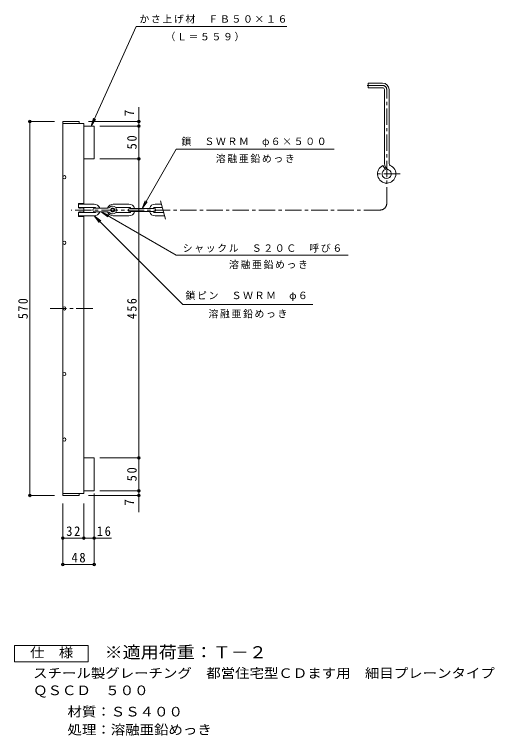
# Model space of a CAD drawing. Units: millimetres, scale not verified. Extents: x -677 to 915, y -682 to 580.
# Drawn here: x 183 to 915, y -542 to 557 of the extents above; entities that cross this region are included whole.
import ezdxf
from ezdxf.enums import TextEntityAlignment as Align

# ---------------------------------------------------------------- set-up
doc = ezdxf.new("R2010")
doc.units = ezdxf.units.MM
doc.header["$LTSCALE"] = 5
doc.header["$PDMODE"] = 32
doc.header["$PDSIZE"] = 4
doc.linetypes.add('CHAIN1', pattern=[8, 5, -1, 1, -1])
for name, color, linetype, lineweight in [('A-1_ピット', 2, 'Continuous', 9), ('A-2_蓋', 3, 'Continuous', 9), ('A-3_受枠', 4, 'Continuous', 9), ('A-4_寸法', 7, 'Continuous', 9), ('A-5_仕様文', 7, 'Continuous', 9), ('F-4_F-4ﾚｲﾔ', 2, 'Continuous', 9)]:
    doc.layers.add(name, color=color, linetype=linetype, lineweight=lineweight)
doc.layers.add('F-5_F-5ﾚｲﾔ', color=2, linetype='Continuous')
doc.styles.add('ＭＳ ゴシック', font='')
doc.styles.get('ＭＳ ゴシック').set_extended_font_data('MS Gothic')

msp = doc.modelspace()

# ---------------------------------------------------------------- linework, layer by layer
at = {"layer": 'A-1_ピット'}
for p, q in [((304.757, 387.067), (288.757, 387.067)), ((288.757, 337.067), (288.757, 387.067)), ((304.757, 337.067), (304.757, 387.067)), ((304.757, 337.067), (288.757, 337.067)), ((288.757, -118.933), (288.757, -168.933)), ((304.757, -118.933), (288.757, -118.933)), ((304.757, -118.933), (304.757, -168.933)), ((304.757, -168.933), (288.757, -168.933))]:
    msp.add_line(p, q, dxfattribs=at)
at = {"layer": 'A-2_蓋'}
for p, q in [((256.757, 394.067), (256.757, -175.933)), ((256.757, 391.067), (288.757, 391.067)), ((288.757, 391.067), (288.757, 268.068)), ((288.757, 263.068), (288.757, 255.068)), ((288.757, 250.068), (288.757, -172.933)), ((256.757, -172.933), (288.757, -172.933)), ((281.757, -172.933), (281.757, -175.933)), ((256.757, -175.933), (281.757, -175.933))]:
    msp.add_line(p, q, dxfattribs=at)
at = {"layer": 'A-2_蓋', "linetype": 'CHAIN1'}
msp.add_line((237.47, 109.067), (305.331, 109.067), dxfattribs=at)
at = {"layer": 'A-2_蓋'}
msp.add_lwpolyline([(256.757, 394.067), (281.757, 394.067), (281.757, 391.067)], dxfattribs=at)
for centre in [(259.257, 309.068), (259.257, 209.068), (259.257, 109.068), (259.257, 9.068), (259.257, -90.932)]:
    msp.add_circle(centre, 2.5, dxfattribs=at)
at = {"layer": 'A-3_受枠'}
for p, q in [((744.257, 452.568), (722.257, 452.568)), ((722.257, 445.567), (722.257, 452.568)), ((744.257, 445.567), (722.257, 445.567)), ((747.257, 442.568), (747.257, 329.776)), ((754.257, 442.568), (754.257, 329.776)), ((748.826, 320.796), (744.842, 326.757)), ((333.757, 268.068), (357.757, 268.068)), ((397.757, 268.068), (407.346, 268.068)), ((413.509, 245.068), (406.006, 273.068)), ((280.757, 263.068), (304.757, 263.068)), ((280.757, 255.068), (304.757, 255.068)), ((280.757, 250.068), (280.757, 255.068)), ((337.229, 255.068), (357.757, 255.068)), ((337.23, 263.068), (357.757, 263.068)), ((396.257, 261.568), (359.257, 261.568)), ((396.257, 256.568), (359.257, 256.568)), ((397.757, 263.068), (408.685, 263.068)), ((397.757, 255.068), (410.829, 255.068)), ((280.757, 250.068), (304.757, 250.068)), ((333.757, 250.068), (357.757, 250.068)), ((397.757, 250.068), (412.169, 250.068))]:
    msp.add_line(p, q, dxfattribs=at)
at = {"layer": 'A-3_受枠', "linetype": 'CHAIN1'}
for p, q in [((744.257, 449.067), (720.712, 449.067)), ((750.757, 269.068), (750.757, 442.568)), ((771.389, 314.068), (732.101, 314.068)), ((740.757, 259.068), (269.522, 259.068))]:
    msp.add_line(p, q, dxfattribs=at)
at = {"layer": 'A-3_受枠', "color": 2}
for p, q in [((305.757, 262.068), (325.207, 262.068)), ((305.757, 256.068), (325.207, 256.068))]:
    msp.add_line(p, q, dxfattribs=at)
at = {"layer": 'A-3_受枠'}
msp.add_lwpolyline([(280.757, 263.068), (280.757, 268.068), (304.757, 268.068)], dxfattribs=at)
at = {"layer": 'A-3_受枠', "color": 2}
for radius in [3, 2.5]:
    msp.add_circle((332.757, 259.068), radius, dxfattribs=at)
at = {"layer": 'A-3_受枠'}
for centre, radius, start, end in [((744.257, 442.568), 10, 0, 90), ((744.257, 442.568), 3, 0, 90), ((750.757, 314.068), 14, 114.99496, 67.52054), ((750.757, 314.068), 7, 106.01617, 67.52081), ((757.257, 329.776), 10, 180, 247.52046), ((757.257, 329.776), 3, 180, 247.51962), ((281.757, 268.068), 1, 0, 180), ((283.757, 268.068), 1, 0, 180), ((285.757, 268.068), 1, 0, 180), ((287.757, 268.068), 1, 0, 180), ((304.757, 259.068), 9, 19.47151, 90), ((333.757, 259.068), 9, 90, 160.66487), ((357.757, 259.068), 9, 16.12732, 90), ((397.757, 259.068), 9, 90, 163.87268), ((281.757, 263.068), 1, 180, 0), ((281.757, 255.068), 1, 0, 180), ((283.757, 263.068), 1, 180, 0), ((283.757, 255.068), 1, 0, 180), ((285.757, 263.068), 1, 180, 0), ((285.757, 255.068), 1, 0, 180), ((287.757, 263.068), 1, 180, 0), ((287.757, 255.068), 1, 0, 180), ((304.757, 259.068), 4, 48.59126, 90), ((304.757, 259.068), 9, 270, 340.52849), ((304.757, 259.068), 4, 270, 311.40874), ((333.757, 259.068), 9, 199.33513, 270), ((359.257, 259.068), 2.5, 90, 270), ((357.757, 259.068), 4, 38.68098, 90), ((357.757, 259.068), 9, 270, 343.8723), ((357.757, 259.068), 4, 270, 321.31721), ((397.757, 259.068), 9, 196.1277, 270), ((397.757, 259.068), 4, 90, 141.31902), ((397.757, 259.068), 4, 218.68279, 270), ((396.257, 259.068), 2.5, 270, 90), ((281.757, 250.068), 1, 180, 0), ((283.757, 250.068), 1, 180, 0), ((285.757, 250.068), 1, 180, 0), ((287.757, 250.068), 1, 180, 0)]:
    msp.add_arc(centre, radius, start, end, dxfattribs=at)
at = {"layer": 'A-3_受枠', "linetype": 'CHAIN1'}
for centre, radius, start, end in [((744.257, 442.568), 6.5, 0, 90), ((740.757, 269.068), 10, 270, 0)]:
    msp.add_arc(centre, radius, start, end, dxfattribs=at)
at = {"layer": 'A-3_受枠', "color": 2}
for centre, radius, start, end in [((332.757, 259.068), 6, 226.65851, 133.34149), ((305.757, 259.068), 3, 90, 270), ((325.207, 267.068), 5, 270, 313.34166), ((325.207, 251.068), 5, 46.65834, 90)]:
    msp.add_arc(centre, radius, start, end, dxfattribs=at)
at = {"layer": 'A-4_寸法'}
for p, q in [((368.919, 538.581), (598.372, 538.581)), ((372.687, 415.645), (372.687, -201.627)), ((300.053, 387.067), (303.696, 399.025)), ((300.053, 387.067), (306.667, 397.675)), ((244.257, 394.067), (205.257, 394.067)), ((206.757, -175.933), (206.757, 394.067)), ((296.257, 394.067), (374.187, 394.067)), ((313.525, 387.068), (374.187, 387.068)), ((377.757, 261.568), (429.757, 351.634)), ((429.757, 351.634), (670.707, 351.634)), ((313.525, 337.067), (374.187, 337.067)), ((377.757, 261.568), (382.541, 273.116)), ((377.757, 261.568), (385.367, 271.485)), ((315.482, 256.068), (327.031, 251.284)), ((315.482, 256.068), (325.399, 248.458)), ((315.482, 256.068), (429.757, 190.091)), ((304.757, 250.068), (314.674, 242.458)), ((304.757, 250.068), (312.367, 240.151)), ((304.757, 250.068), (439.734, 115.091)), ((429.757, 190.091), (691.741, 190.091)), ((439.734, 115.091), (638.253, 115.091)), ((313.525, -118.933), (374.187, -118.933)), ((304.757, -173.033), (304.757, -282.838)), ((313.525, -168.933), (374.187, -168.933)), ((244.257, -175.933), (205.257, -175.933)), ((296.257, -175.933), (374.187, -175.933)), ((256.757, -188.433), (256.757, -282.838)), ((288.757, -188.433), (288.757, -242.501)), ((256.757, -241.001), (288.757, -241.001)), ((288.757, -241.001), (331.329, -241.001)), ((256.757, -281.338), (304.757, -281.338))]:
    msp.add_line(p, q, dxfattribs=at)
for p in [(206.757, 394.067), (372.687, 394.067), (372.687, 387.068), (372.687, 337.067), (372.687, -118.933), (206.757, -175.933), (372.687, -168.933), (372.687, -175.933), (256.757, -241.001), (288.757, -241.001), (304.757, -241.001), (256.757, -281.338), (304.757, -281.338)]:
    msp.add_point(p, dxfattribs=at)
at = {"layer": 'A-5_仕様文'}
msp.add_line((368.919, 538.581), (300.053, 387.067), dxfattribs=at)
at = {"layer": 'F-4_F-4ﾚｲﾔ'}
msp.add_lwpolyline([(183.147, -429.726), (183.147, -404.725), (295.647, -404.725), (295.647, -429.726)], close=True, dxfattribs=at)

# ---------------------------------------------------------------- texts
at = {"layer": 'A-4_寸法', "color": 2, "style": 'ＭＳ ゴシック'}
for p in [(369.687, 402.046), (369.687, -191.515)]:
    msp.add_text('7', height=14.66, rotation=90, dxfattribs=at).set_placement(p, align=Align.BOTTOM_LEFT)
at = {"layer": 'A-4_寸法', "char_height": 11, "attachment_point": 7, "style": 'ＭＳ ゴシック'}
for s, insert in [('\\T1.17;かさ上げ材\u3000ＦＢ５０×１６', (373.693, 543.441)), ('\\T1.17;（Ｌ＝５５９）', (413.459, 516.256)), ('\\T1.17;鎖\u3000ＳＷＲＭ\u3000φ６×５００', (437.732, 355.112)), ('\\T1.17;溶融亜鉛めっき', (490.232, 330.633)), ('\\T1.17;シャックル\u3000Ｓ２０Ｃ\u3000呼び６', (439.735, 193.984)), ('\\T1.17;溶融亜鉛めっき', (510.257, 169.091)), ('\\T1.17;鎖ピン\u3000ＳＷＲＭ\u3000φ６', (443.993, 120.231)), ('\\T1.17;溶融亜鉛めっき', (478.993, 94.091))]:
    msp.add_mtext(s, dxfattribs=dict(at, insert=insert))
at = {"layer": 'A-4_寸法', "color": 2, "char_height": 14.66, "attachment_point": 7, "rotation": 90, "style": 'ＭＳ ゴシック'}
for s, insert in [('\\T1.27;\\W0.95;50', (369.687, 351.443)), ('\\T1.27;\\W0.9;570', (203.757, 92.817)), ('\\T1.27;\\W0.9;456', (369.687, 92.817)), ('\\T1.27;\\W0.95;50', (369.687, -154.558))]:
    msp.add_mtext(s, dxfattribs=dict(at, insert=insert))
at = {"layer": 'A-4_寸法', "color": 2, "char_height": 14.66, "attachment_point": 7, "style": 'ＭＳ ゴシック'}
for s, insert in [('\\T1.27;\\W0.95;32', (262.132, -238.001)), ('\\T1.27;\\W0.95;16', (308.703, -238.001)), ('\\T1.27;\\W0.95;48', (270.132, -278.338))]:
    msp.add_mtext(s, dxfattribs=dict(at, insert=insert))
at = {"layer": 'F-4_F-4ﾚｲﾔ', "style": 'ＭＳ ゴシック', "width": 1.1}
for s, p in [('仕\u3000様', (206.897, -427.225)), ('材質：ＳＳ４００', (264.048, -517.379)), ('処理：溶融亜鉛めっき', (264.048, -544.88))]:
    msp.add_text(s, height=14.66, dxfattribs=at).set_placement(p, align=Align.BOTTOM_LEFT)
at = {"layer": 'F-5_F-5ﾚｲﾔ', "color": 3, "style": 'ＭＳ ゴシック', "width": 1.1}
msp.add_text('※適用荷重：Ｔ－２', height=18.33, dxfattribs=at).set_placement((320.647, -429.726), align=Align.BOTTOM_LEFT)
at = {"layer": 'F-5_F-5ﾚｲﾔ', "style": 'ＭＳ ゴシック', "width": 1.1}
for s, p in [('スチール製グレーチング\u3000都営住宅型ＣＤます用\u3000細目プレーンタイプ', (211.692, -458.686)), ('ＱＳＣＤ\u3000５００', (211.692, -484.897))]:
    msp.add_text(s, height=14.66, dxfattribs=at).set_placement(p, align=Align.BOTTOM_LEFT)

doc.saveas('drawing.dxf')
